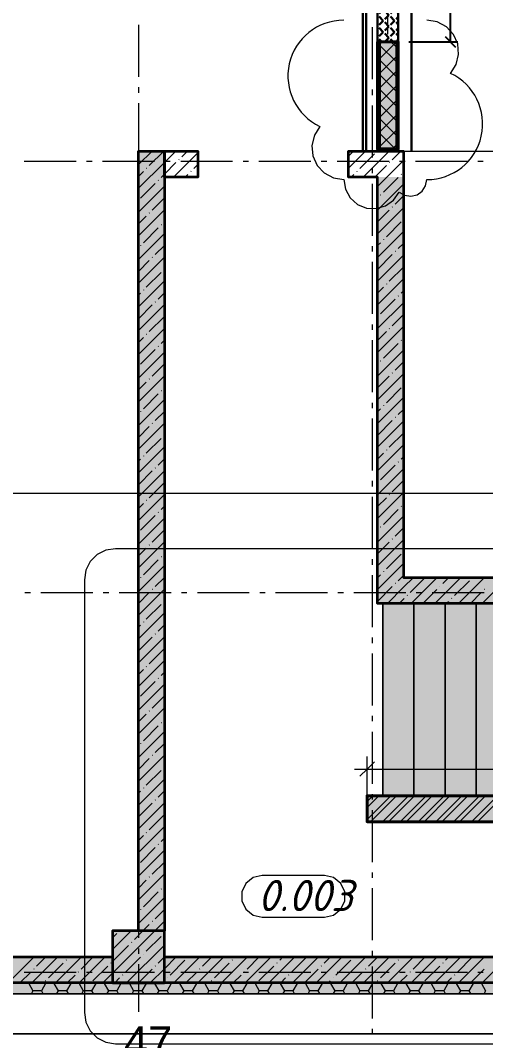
# Model space of a CAD drawing. Header units: millimetres. Extents: x -81576 to 1046824, y -248937 to 691537.
# Drawn here: x 165400 to 169876, y 651386 to 661197 of the extents above; entities that cross this region are included whole.
import ezdxf

# ---------------------------------------------------------------- set-up
doc = ezdxf.new("R2010")
doc.units = ezdxf.units.MM
for name, color, linetype, lineweight in [('0)', 6, 'Continuous', 30), ('0) расчет', 172, 'Continuous', 30), ('0) факт', 80, 'Continuous', 30), ('0.1) дверной проем', 5, 'Continuous', 30), ('0.2) Шпаклевка подвала и баз и фин', 5, 'Continuous', 30)]:
    doc.layers.add(name, color=color, linetype=linetype, lineweight=lineweight)
doc.layers.add('PDF _Геометрия', color=7, linetype='Continuous', true_color=0x1d1d1d)
doc.layers.add('PDF _Сплошная заливка', color=7, linetype='Continuous', true_color=0xffffff)
doc.layers.add('PDF _Текст', color=7, linetype='Continuous')
doc.styles.add('PDF ArialMT', font='arial.ttf')
doc.styles.add('PDF ISOCPEUR Italic', font='isocpeui.ttf')
doc.styles.add('СПДС', font='isocpeur.ttf', dxfattribs={"width": 0.9})
doc.dimstyles.new('Размера А3', dxfattribs={"dimtxt": 200, "dimasz": 100, "dimexe": 70, "dimexo": 100, "dimgap": 20, "dimtad": 1, "dimdec": 0, "dimrnd": 10, "dimzin": 0, "dimdsep": 46, "dimtxsty": 'СПДС', "dimblk": 'ARROWHEAD_6', "dimcen": 1, "dimclrd": 256, "dimclre": 256, "dimclrt": 256, "dimazin": 0, "dimtfac": 1, "dimtdec": 0, "dimtmove": 2, "dimatfit": 3, "dimfxl": 1, "dimtolj": 1, "dimtzin": 0, "dimarcsym": 0})

# ---------------------------------------------------------------- blocks, each defined once
blk = doc.blocks.new('ARROWHEAD_6')
at = {"color": 0, "linetype": 'Continuous'}
for p, q in [((0, 0), (-1, 0)), ((-0.5, -0.5), (0.5, 0.5))]:
    blk.add_line(p, q, dxfattribs=at)
blk = doc.blocks.new('*D2397')
at = {"lineweight": -2, "transparency": 16777216}
for p, q in [((169136, 662141.1), (169607.7, 662141.1)), ((169537.7, 661091.1), (169537.7, 662041.1)), ((169136, 660991.1), (169607.7, 660991.1))]:
    blk.add_line(p, q, dxfattribs=at)
at = {"layer": 'Defpoints', "color": 0, "transparency": 16777216}
for p in [(169036, 662141.1), (169537.7, 662141.1), (169036, 660991.1)]:
    blk.add_point(p, dxfattribs=at)
at = {"lineweight": -2, "transparency": 16777216, "xscale": 100, "yscale": 100, "zscale": 100}
for p, rotation in [((169537.7, 662141.1), 90), ((169537.7, 660991.1), 270)]:
    blk.add_blockref('ARROWHEAD_6', p, dxfattribs=dict(at, rotation=rotation))
at = {"transparency": 16777216, "insert": (169417.7, 661566.1), "char_height": 200, "attachment_point": 5, "rotation": 90, "style": 'СПДС'}
blk.add_mtext('\\A1;1150', dxfattribs=at)

msp = doc.modelspace()

# ---------------------------------------------------------------- hatches: boundary and pattern name
at = {"layer": '0)', "transparency": 33554559}
for points in [[(168861, 659961.1), (168861, 660991.1), (168848.5, 660991.1), (168848.5, 659961.1)], [(169011, 659961.1), (169011, 660991.1), (168861, 660991.1), (168861, 659961.1)]]:
    msp.add_hatch(color=256, dxfattribs=at).paths.add_polyline_path(points)
at = {"layer": '0.1) дверной проем', "transparency": 33554687}
h = msp.add_hatch(dxfattribs=at)
h.set_pattern_fill('ANGLE', color=256, scale=11, angle=135)
h.set_pattern_definition([(135, (842427.13, 557803.13), (-54.3305495, -54.3305495), [55.88, -20.955]), (225, (842427.13, 557803.13), (54.3305495, -54.3305495), [55.88, -20.955])])
h.paths.add_polyline_path([(168836, 660991.1), (168836, 662141.1), (169036, 662141.1), (169036, 660991.1)])
at = {"layer": 'PDF _Сплошная заливка', "true_color": 0x636466, "transparency": 33554559}
for points in [[(166786, 652441.1), (166786, 659941.1), (166536, 659941.1), (166536, 652441.1)], [(169086, 655591.1), (169086, 659691.1), (168836, 659691.1), (168836, 655591.1)], [(174536, 655591.1), (174536, 655841.1), (169086, 655841.1), (169086, 655591.1)], [(168886, 653741.1), (169186, 653741.1), (169186, 655591.1), (168886, 655591.1)], [(169186, 653741.1), (169486, 653741.1), (169486, 655591.1), (169186, 655591.1)], [(169486, 653741.1), (169786, 653741.1), (169786, 655591.1), (169486, 655591.1)], [(170086, 653741.1), (170086, 655591.1), (169786, 655591.1), (169786, 653741.1)], [(172786, 653491.1), (172786, 653741.1), (168736, 653741.1), (168736, 653491.1)], [(166286, 651941.1), (166786, 651941.1), (166786, 652441.1), (166286, 652441.1)], [(166286, 651941.1), (166286, 652191.1), (163586, 652191.1), (163586, 651941.1)], [(174286, 651941.1), (174286, 652191.1), (166786, 652191.1), (166786, 651941.1)], [(162404, 651839.1), (174334, 651839.1), (174334, 651939.1), (162404, 651939.1)], [(162404, 651831.1), (174234, 651831.1), (174234, 651839.1), (162404, 651839.1)]]:
    msp.add_hatch(color=251, dxfattribs=at).paths.add_polyline_path(points)

# ---------------------------------------------------------------- linework, layer by layer
at = {"layer": '0)', "lineweight": 40}
msp.add_lwpolyline([(168836, 660991.1), (169036, 660991.1), (169036, 659961.1), (168836, 659961.1)], close=True, dxfattribs=at)
at = {"layer": '0)', "lineweight": 9}
for points in [[(168848.5, 660991.1), (168848.5, 659961.1)], [(168875.4, 660991.1), (168861, 660976.7)], [(168861, 660991.1), (168861, 659961.1)], [(168965.3, 660991.1), (169011, 660945.4)], [(169011, 660991.1), (169011, 659961.1)], [(169023.5, 660991.1), (169023.5, 659961.1)], [(169011, 660985.3), (168861, 660835.3)], [(168861, 660954), (169011, 660804)], [(169011, 660843.9), (168861, 660693.9)], [(168861, 660812.6), (169011, 660662.6)], [(169011, 660702.5), (168861, 660552.5)], [(169036, 660748.1), (169036, 660741.1)], [(168861, 660671.1), (169011, 660521.1)]]:
    msp.add_lwpolyline(points, dxfattribs=at)
at = {"layer": '0) расчет'}
msp.add_lwpolyline([(168727.5, 663940.8), (168727.5, 659941.1)], dxfattribs=at)
at = {"layer": '0) расчет', "color": 1, "lineweight": 9}
msp.add_lwpolyline([(168511, 661199.4, 0.801088), (168282.4, 660177.2), (168228.7, 660092.5), (168205.2, 659995), (168214.4, 659895.1), (168255.3, 659803.5), (168323.7, 659730), (168412, 659682.5), (168511, 659666.1), (168526.8, 659573.3), (168572.5, 659491), (168642.8, 659428.5), (168729.9, 659392.9), (168823.9, 659388), (168914.2, 659414.6), (168990.5, 659469.6), (169044.4, 659546.8), (169096.7, 659515.6), (169157, 659506.2), (169216.3, 659520), (169266.2, 659555.1), (169299.4, 659606.2), (169311, 659666.1, 0.801087), (169539.6, 660688.3), (169593.4, 660773), (169616.9, 660870.6), (169607.7, 660970.5), (169566.7, 661062.1), (169498.4, 661135.5), (169410, 661183), (169311, 661199.4, 0.801087)], format="xyb", dxfattribs=at)
at = {"layer": '0) факт'}
msp.add_lwpolyline([(168727.5, 663940.8), (168727.5, 659941.1)], dxfattribs=at)
at = {"layer": '0.1) дверной проем'}
msp.add_lwpolyline([(168836, 660991.1), (168836, 662141.1), (169036, 662141.1), (169036, 660991.1)], close=True, dxfattribs=at)
at = {"layer": '0.2) Шпаклевка подвала и баз и фин'}
for points in [[(168695.7, 659941.1), (168695.7, 663940.8)], [(169164.3, 659941.1), (169164.3, 663940.8)]]:
    msp.add_lwpolyline(points, dxfattribs=at)
at = {"layer": 'PDF _Геометрия', "color": 7, "lineweight": 13}
for points in [[(174226, 637747.2), (174226, 639331.1), (171294, 639331.1), (171294, 639091.1), (171294, 638981.1), (170586, 638981.1), (170476, 638981.1), (170476, 639691.1), (170476, 639801.1), (174226, 639801.1), (174226, 651831.1), (162404, 651831.1), (97388, 651831.1), (97278, 651831.1), (97278, 669191.1)], [(97286, 669191.1), (97286, 651839.1), (162404, 651839.1), (174234, 651839.1), (174234, 651831.1), (174234, 639793.1), (174226, 639793.1), (170484, 639793.1), (170484, 638989.1), (171286, 638989.1), (171286, 639339.1), (171449.9, 639339.1), (174234, 639339.1), (174234, 639331.1), (174234, 637747.2)]]:
    msp.add_lwpolyline(points, dxfattribs=at)
at = {"layer": 'PDF _Геометрия', "color": 7, "lineweight": 9}
for points in [[(97386, 669191.1), (97386, 651939.1), (162404, 651939.1), (174336, 651939.1), (174336, 651941.1), (174334, 651941.1), (174334, 651831.1), (174334, 639691.1), (174336, 639691.1), (174336, 639693.1), (174226, 639693.1), (170584, 639693.1), (170584, 639089.1), (171186, 639089.1), (171186, 639439.1), (171449.9, 639439.1), (174336, 639439.1), (174336, 639339.1), (174334, 639339.1)], [(97388, 663940.8), (97388, 651941.1), (162404, 651941.1), (174336, 651941.1), (174336, 651839.1), (174336, 651831.1), (174336, 639691.1), (174234, 639691.1), (174234, 639693.1)], [(168936, 661066.1), (168936, 662066.1)], [(166536, 661154.9), (166536, 660654.9)], [(168786, 661132.8), (168786, 660632.8)], [(166536, 660554.9), (166536, 660502)], [(168786, 660532.8), (168786, 660479.9)], [(166536, 660402), (166536, 659902)], [(168786, 660379.9), (168786, 659879.9)], [(169086, 659941.1), (169987.9, 659941.1), (170107.9, 659941.1)], [(165936.6, 659841.1), (165436.6, 659841.1)], [(166089.5, 659841.1), (166036.6, 659841.1)], [(166689.5, 659841.1), (166189.5, 659841.1)], [(166842.4, 659841.1), (166789.5, 659841.1)], [(167442.4, 659841.1), (166942.4, 659841.1)], [(167595.3, 659841.1), (167542.4, 659841.1)], [(168195.3, 659841.1), (167695.3, 659841.1)], [(168348.3, 659841.1), (168295.3, 659841.1)], [(168948.3, 659841.1), (168448.3, 659841.1)], [(169101.2, 659841.1), (169048.3, 659841.1)], [(169701.2, 659841.1), (169201.2, 659841.1)], [(169854.1, 659841.1), (169801.2, 659841.1)], [(166536, 659802), (166536, 659749)], [(168786, 659779.9), (168786, 659726.9)], [(166536, 659649), (166536, 659149)], [(168786, 659626.9), (168786, 659126.9)], [(166536, 659049), (166536, 658996.1)], [(168786, 659026.9), (168786, 658974)], [(166536, 658896.1), (166536, 658396.1)], [(168786, 658874), (168786, 658374)], [(166536, 658296.1), (166536, 658243.2)], [(168786, 658274), (168786, 658221.1)], [(166536, 658143.2), (166536, 657643.2)], [(168786, 658121.1), (168786, 657621.1)], [(166536, 657543.2), (166536, 657490.3)], [(168786, 657521.1), (168786, 657468.2)], [(166536, 657390.3), (166536, 656890.3)], [(168786, 657368.2), (168786, 656868.2)], [(166536, 656790.3), (166536, 656737.4)], [(168786, 656768.2), (168786, 656715.3)], [(166536, 656637.4), (166536, 656137.4)], [(168786, 656615.3), (168786, 656115.3)], [(166536, 656037.4), (166536, 655984.5)], [(168786, 656015.3), (168786, 655962.4)], [(166536, 655884.5), (166536, 655384.5)], [(168786, 655862.4), (168786, 655362.4)], [(165497.2, 655691.1), (165444.2, 655691.1)], [(166097.2, 655691.1), (165597.2, 655691.1)], [(166250.1, 655691.1), (166197.2, 655691.1)], [(166850.1, 655691.1), (166350.1, 655691.1)], [(167003, 655691.1), (166950.1, 655691.1)], [(167603, 655691.1), (167103, 655691.1)], [(167755.9, 655691.1), (167703, 655691.1)], [(168355.9, 655691.1), (167855.9, 655691.1)], [(168508.8, 655691.1), (168455.9, 655691.1)], [(169108.8, 655691.1), (168608.8, 655691.1)], [(169261.7, 655691.1), (169208.8, 655691.1)], [(169861.7, 655691.1), (169361.7, 655691.1)], [(168886, 653741.1), (168886, 655591.1), (168886, 653741.1), (169186, 653741.1), (169486, 653741.1), (169786, 653741.1), (170086, 653741.1), (170386, 653741.1), (170686, 653741.1), (170986, 653741.1), (171117.4, 653741.1), (170738.9, 654552.8), (170544.4, 654600.1), (170827.6, 654732.1), (170633.2, 654779.4), (170254.7, 655591.1), (170086, 655591.1), (169786, 655591.1), (169486, 655591.1), (169186, 655591.1), (169086, 655591.1)], [(166536, 655284.5), (166536, 655231.5)], [(168786, 655262.4), (168786, 655209.4)], [(166536, 655131.5), (166536, 654631.5)], [(168786, 655109.4), (168786, 654609.4)], [(166536, 654531.5), (166536, 654478.6)], [(168786, 654509.4), (168786, 654456.5)], [(166536, 654378.6), (166536, 653878.6)], [(168786, 654356.5), (168786, 653856.5)], [(168806, 654067.9), (168736, 653997.9), (168666, 653927.9)], [(168736, 653741.1), (168736, 653997.9), (168736, 654117.9)], [(168616, 653997.9), (172786, 653997.9), (174406, 653997.9)], [(166536, 653778.6), (166536, 653725.7)], [(168786, 653756.5), (168786, 653703.6)], [(166536, 653625.7), (166536, 653125.7)], [(168786, 653603.6), (168786, 653103.6)], [(166536, 653025.7), (166536, 652972.8)], [(168786, 653003.6), (168786, 652950.7)], [(166536, 652872.8), (166536, 652372.8)], [(168786, 652850.7), (168786, 652350.7)], [(166536, 652272.8), (166536, 652219.9)], [(168786, 652250.7), (168786, 652197.8)], [(166536, 652119.9), (166536, 651664.1)], [(168786, 652097.8), (168786, 651597.8)], [(165936.6, 652041.1), (165436.6, 652041.1)], [(166089.5, 652041.1), (166036.6, 652041.1)], [(166689.5, 652041.1), (166189.5, 652041.1)], [(166842.4, 652041.1), (166789.5, 652041.1)], [(167442.4, 652041.1), (166942.4, 652041.1)], [(167595.3, 652041.1), (167542.4, 652041.1)], [(168195.3, 652041.1), (167695.3, 652041.1)], [(168348.3, 652041.1), (168295.3, 652041.1)], [(168948.3, 652041.1), (168448.3, 652041.1)], [(169101.2, 652041.1), (169048.3, 652041.1)], [(169701.2, 652041.1), (169201.2, 652041.1)], [(169854.1, 652041.1), (169801.2, 652041.1)], [(168786, 651497.8), (168786, 651444.9)]]:
    msp.add_lwpolyline(points, dxfattribs=at)
at = {"layer": 'PDF _Геометрия', "color": 7, "lineweight": 35}
for points in [[(166786, 652191.1), (174286, 652191.1), (174286, 655591.1), (169086, 655591.1), (168836, 655591.1), (168836, 659691.1), (168556, 659691.1), (168556, 659941.1), (169086, 659941.1), (169086, 659691.1), (169086, 655841.1), (174286, 655841.1), (174286, 660811.1), (174536, 660811.1), (174536, 655841.1), (174536, 655591.1), (174536, 651941.1), (174286, 651941.1), (166786, 651941.1), (166786, 652441.1), (166286, 652441.1), (166286, 651941.1), (166786, 651941.1), (162661, 651941.1)], [(163586, 652191.1), (166286, 652191.1)]]:
    msp.add_lwpolyline(points, dxfattribs=at)
at = {"layer": 'PDF _Геометрия', "lineweight": 9}
for points in [[(169011, 660561.1), (168861, 660411.1)], [(168861, 660529.7), (169011, 660379.7)], [(169011, 660419.6), (168861, 660269.6)], [(168861, 660388.3), (169011, 660238.3)], [(169011, 660278.2), (168861, 660128.2)], [(168861, 660246.9), (169011, 660096.9)], [(169011, 660136.8), (168861, 659986.8)], [(168861, 660105.5), (169005.4, 659961.1)], [(166666.6, 659941.1), (166536, 659810.5)], [(166894.7, 659941.1), (166786, 659832.4), (166536, 659582.4)], [(166552.6, 659941.1), (166536, 659924.5)], [(166780.7, 659941.1), (166640.4, 659800.8)], [(167106, 659924.3), (166872.8, 659691.1)], [(167008.8, 659941.1), (166954, 659886.3)], [(168719.5, 659941.1), (168556, 659777.6)], [(168605.5, 659941.1), (168556, 659891.6)], [(168807.3, 659914.8), (168664.7, 659772.3)], [(168947.6, 659941.1), (168697.6, 659691.1)], [(168861, 659964), (168863.9, 659961.1)], [(169011, 659995.4), (168976.8, 659961.1)], [(169061.7, 659941.1), (168978.4, 659857.8)], [(166897, 659829.3), (166786, 659718.3), (166754.4, 659686.7)], [(166927.9, 659860.2), (166925.5, 659857.8)], [(167106, 659810.2), (167068.1, 659772.3)], [(169086, 659851.4), (168925.7, 659691.1), (168836, 659601.4)], [(168952.2, 659831.7), (168949.9, 659829.3)], [(166583.3, 659743.8), (166536, 659696.4)], [(166614.2, 659774.6), (166611.9, 659772.3)], [(167011, 659715.3), (166986.9, 659691.1)], [(167041.9, 659746.1), (167039.5, 659743.8)], [(168607.7, 659715.3), (168583.6, 659691.1)], [(168638.6, 659746.1), (168636.2, 659743.8)], [(168921.4, 659800.8), (168811.7, 659691.1)], [(169066.3, 659717.6), (169063.9, 659715.3)], [(166697.4, 659629.7), (166554.8, 659487.2)], [(166728.3, 659660.6), (166725.9, 659658.2)], [(167106, 659696.2), (167100.9, 659691.1)], [(169086, 659623.3), (168836, 659373.3)], [(169035.4, 659686.7), (168892.8, 659544.2)], [(166786, 659604.3), (166536, 659354.3)], [(168866.7, 659518), (168864.3, 659515.7)], [(166786, 659490.2), (166668.9, 659373.1)], [(169086, 659509.3), (169006.9, 659430.1)], [(166786, 659376.2), (166536, 659126.2)], [(166642.7, 659347), (166640.4, 659344.6)], [(169086, 659395.2), (168836, 659145.2)], [(168949.9, 659373.1), (168836, 659259.3)], [(168980.8, 659404), (168978.4, 659401.6)], [(166611.9, 659316.1), (166536, 659240.2)], [(166756.8, 659232.9), (166754.4, 659230.5)], [(166786, 659262.1), (166782.9, 659259.1)], [(169063.9, 659259.1), (168921.4, 659116.5)], [(166786, 659148.1), (166536, 658898.1)], [(166725.9, 659202), (166583.3, 659059.5)], [(169086, 659167.1), (168836, 658917.1)], [(166557.2, 659033.3), (166554.8, 659031)], [(166786, 659034), (166697.4, 658945.4)], [(168864.3, 659059.5), (168836, 659031.2)], [(168895.2, 659090.3), (168892.8, 659088)], [(169086, 659053.1), (169035.4, 659002.4)], [(168978.4, 658945.4), (168836, 658803.1)], [(169086, 658939), (168836, 658689)], [(169009.3, 658976.3), (169006.9, 658973.9)], [(166786, 658920), (166536, 658670)], [(166640.4, 658888.4), (166536, 658784)], [(166671.3, 658919.3), (166668.9, 658916.9)], [(166754.4, 658774.3), (166611.9, 658631.8)], [(166785.3, 658805.2), (166782.9, 658802.9)], [(169086, 658825), (168949.9, 658688.8)], [(166786, 658691.9), (166536, 658441.9)], [(169086, 658710.9), (168836, 658460.9)], [(168923.7, 658662.7), (168921.4, 658660.3)], [(166554.8, 658574.8), (166536, 658555.9)], [(166585.7, 658605.6), (166583.3, 658603.3)], [(166786, 658577.8), (166725.9, 658517.7)], [(168892.8, 658631.8), (168836, 658575)], [(169037.8, 658548.6), (169035.4, 658546.2)], [(169086, 658596.9), (169063.9, 658574.8)], [(166786, 658463.8), (166536, 658213.8)], [(166668.9, 658460.7), (166536, 658327.8)], [(166699.8, 658491.6), (166697.4, 658489.2)], [(169086, 658482.8), (168836, 658232.8)], [(169006.9, 658517.7), (168864.3, 658375.2)], [(166782.9, 658346.7), (166640.4, 658204.1)], [(168838.2, 658349), (168836, 658346.9)], [(169086, 658368.8), (168978.4, 658261.1)], [(169086, 658254.7), (168836, 658004.7)], [(166786, 658235.7), (166536, 657985.7)], [(166583.3, 658147.1), (166536, 658099.7)], [(166614.2, 658178), (166611.9, 658175.6)], [(168921.4, 658204.1), (168836, 658118.8)], [(168952.2, 658235), (168949.9, 658232.6)], [(166728.3, 658063.9), (166725.9, 658061.5)], [(166786, 658121.6), (166754.4, 658090)], [(169035.4, 658090), (168892.8, 657947.5)], [(169066.3, 658120.9), (169063.9, 658118.6)], [(166786, 658007.6), (166536, 657757.6)], [(166697.4, 658033), (166554.8, 657890.5)], [(169086, 658026.6), (168836, 657776.6)], [(166786, 657893.5), (166668.9, 657776.4)], [(168866.7, 657921.3), (168864.3, 657919)], [(169086, 657912.6), (169006.9, 657833.4)], [(166786, 657779.5), (166536, 657529.5)], [(166642.7, 657750.3), (166640.4, 657747.9)], [(169086, 657798.5), (168836, 657548.5)], [(168949.9, 657776.4), (168836, 657662.6)], [(168980.8, 657807.3), (168978.4, 657804.9)], [(166611.9, 657719.4), (166536, 657643.5)], [(166786, 657665.5), (166782.9, 657662.4)], [(169063.9, 657662.4), (168921.4, 657519.8)], [(166725.9, 657605.3), (166583.3, 657462.8)], [(166756.8, 657636.2), (166754.4, 657633.9)], [(169086, 657570.4), (168836, 657320.4)], [(166786, 657551.4), (166536, 657301.4)], [(168864.3, 657462.8), (168836, 657434.5)], [(168895.2, 657493.7), (168892.8, 657491.3)], [(169086, 657456.4), (169035.4, 657405.8)], [(166557.2, 657436.6), (166554.8, 657434.3)], [(166786, 657437.4), (166697.4, 657348.7)], [(169009.3, 657379.6), (169006.9, 657377.2)], [(166786, 657323.3), (166536, 657073.3)], [(166640.4, 657291.7), (166536, 657187.4)], [(166671.3, 657322.6), (166668.9, 657320.2)], [(168978.4, 657348.7), (168836, 657206.4)], [(169086, 657342.3), (168836, 657092.3)], [(166754.4, 657177.7), (166611.9, 657035.1)], [(166785.3, 657208.5), (166782.9, 657206.2)], [(169086, 657228.3), (168949.9, 657092.1)], [(166786, 657095.2), (166536, 656845.2)], [(169086, 657114.2), (168836, 656864.2)], [(168923.7, 657066), (168921.4, 657063.6)], [(166554.8, 656978.1), (166536, 656959.3)], [(166585.7, 657008.9), (166583.3, 657006.6)], [(166786, 656981.2), (166725.9, 656921)], [(168892.8, 657035.1), (168836, 656978.3)], [(169086, 657000.2), (169063.9, 656978.1)], [(166786, 656867.1), (166536, 656617.1)], [(166699.8, 656894.9), (166697.4, 656892.5)], [(169086, 656886.1), (168836, 656636.1)], [(169006.9, 656921), (168864.3, 656778.5)], [(169037.8, 656951.9), (169035.4, 656949.6)], [(166668.9, 656864), (166536, 656731.2)], [(169086, 656772.1), (168978.4, 656664.4)], [(166782.9, 656750), (166640.4, 656607.4)], [(168838.2, 656752.3), (168836, 656750.2)], [(166786, 656639), (166536, 656389)], [(166614.2, 656581.3), (166611.9, 656578.9)], [(169086, 656658), (168836, 656408)], [(168921.4, 656607.4), (168836, 656522.1)], [(168952.2, 656638.3), (168949.9, 656635.9)], [(166583.3, 656550.4), (166536, 656503.1)], [(166786, 656525), (166754.4, 656493.4)], [(169035.4, 656493.4), (168892.8, 656350.8)], [(169066.3, 656524.2), (169063.9, 656521.9)], [(166786, 656410.9), (166536, 656160.9)], [(166697.4, 656436.3), (166554.8, 656293.8)], [(166728.3, 656467.2), (166725.9, 656464.8)], [(169086, 656429.9), (168836, 656179.9)], [(166786, 656296.9), (166668.9, 656179.7)], [(168866.7, 656324.7), (168864.3, 656322.3)], [(169086, 656315.9), (169006.9, 656236.7)], [(166786, 656182.8), (166536, 655932.8)], [(169086, 656201.8), (168836, 655951.8)], [(168949.9, 656179.7), (168836, 656065.9)], [(168980.8, 656210.6), (168978.4, 656208.2)], [(166611.9, 656122.7), (166536, 656046.9)], [(166642.7, 656153.6), (166640.4, 656151.2)], [(166725.9, 656008.6), (166583.3, 655866.1)], [(166756.8, 656039.5), (166754.4, 656037.2)], [(166786, 656068.8), (166782.9, 656065.7)], [(169063.9, 656065.7), (168921.4, 655923.1)], [(166786, 655954.7), (166536, 655704.7)], [(169086, 655973.7), (168836, 655723.7)], [(168895.2, 655897), (168892.8, 655894.6)], [(166557.2, 655839.9), (166554.8, 655837.6)], [(166786, 655840.7), (166697.4, 655752)], [(168864.3, 655866.1), (168836, 655837.8)], [(169181.5, 655841.1), (169086, 655745.6), (168931.5, 655591.1)], [(169086, 655859.7), (169035.4, 655809.1)], [(169292, 655837.6), (169149.5, 655695)], [(169409.6, 655841.1), (169159.6, 655591.1)], [(169637.7, 655841.1), (169387.7, 655591.1)], [(169523.6, 655841.1), (169463.1, 655780.5)], [(169719.7, 655809.1), (169577.1, 655666.5)], [(169865.8, 655841.1), (169615.8, 655591.1)], [(169750.6, 655839.9), (169748.2, 655837.6)], [(170093.9, 655841.1), (169843.9, 655591.1)], [(166786, 655726.6), (166536, 655476.6)], [(166640.4, 655695), (166536, 655590.7)], [(166671.3, 655725.9), (166668.9, 655723.5)], [(168978.4, 655752), (168836, 655609.7)], [(169009.3, 655782.9), (169006.9, 655780.5)], [(169406.1, 655723.5), (169273.6, 655591.1)], [(169436.9, 655754.4), (169434.6, 655752)], [(169833.8, 655695), (169729.8, 655591.1)], [(169864.6, 655725.9), (169862.3, 655723.5)], [(166785.3, 655611.8), (166782.9, 655609.5)], [(169092.4, 655638), (169086, 655631.6), (169045.5, 655591.1)], [(169123.3, 655668.9), (169120.9, 655666.5)], [(169520.1, 655609.5), (169501.7, 655591.1)], [(169551, 655640.4), (169548.6, 655638)], [(166786, 655498.5), (166536, 655248.5)], [(166754.4, 655581), (166611.9, 655438.4)], [(166585.7, 655412.3), (166583.3, 655409.9)], [(166554.8, 655381.4), (166536, 655362.6)], [(166699.8, 655298.2), (166697.4, 655295.8)], [(166786, 655384.5), (166725.9, 655324.4)], [(166786, 655270.4), (166536, 655020.4)], [(166668.9, 655267.3), (166536, 655134.5)], [(166782.9, 655153.3), (166640.4, 655010.7)], [(166786, 655042.3), (166536, 654792.3)], [(166583.3, 654953.7), (166536, 654906.4)], [(166614.2, 654984.6), (166611.9, 654982.2)], [(166786, 654928.3), (166754.4, 654896.7)], [(166786, 654814.2), (166536, 654564.2)], [(166697.4, 654839.6), (166554.8, 654697.1)], [(166728.3, 654870.5), (166725.9, 654868.2)], [(166786, 654700.2), (166668.9, 654583)], [(166786, 654586.1), (166536, 654336.1)], [(166611.9, 654526), (166536, 654450.2)], [(166642.7, 654556.9), (166640.4, 654554.5)], [(166756.8, 654442.8), (166754.4, 654440.5)], [(166786, 654472.1), (166782.9, 654469)], [(166786, 654358), (166536, 654108)], [(166725.9, 654412), (166583.3, 654269.4)], [(166557.2, 654243.3), (166554.8, 654240.9)], [(166786, 654244), (166697.4, 654155.3)], [(166786, 654129.9), (166536, 653879.9)], [(166671.3, 654129.2), (166668.9, 654126.8)], [(166640.4, 654098.3), (166536, 653994)], [(166754.4, 653984.3), (166611.9, 653841.7)], [(166785.3, 654015.2), (166782.9, 654012.8)], [(166786, 653901.8), (166536, 653651.8)], [(166554.8, 653784.7), (166536, 653765.9)], [(166585.7, 653815.6), (166583.3, 653813.2)], [(166786, 653787.8), (166725.9, 653727.7)], [(166786, 653673.7), (166536, 653423.7)], [(166668.9, 653670.6), (166536, 653537.8)], [(166699.8, 653701.5), (166697.4, 653699.1)], [(166782.9, 653556.6), (166640.4, 653414)], [(166786, 653445.6), (166536, 653195.6)], [(166583.3, 653357), (166536, 653309.7)], [(166614.2, 653387.9), (166611.9, 653385.5)], [(166697.4, 653243), (166554.8, 653100.4)], [(166728.3, 653273.8), (166725.9, 653271.5)], [(166786, 653331.6), (166754.4, 653300)], [(166786, 653217.5), (166536, 652967.5)], [(166786, 653103.5), (166668.9, 652986.3)], [(166786, 652989.4), (166536, 652739.4)], [(166642.7, 652960.2), (166640.4, 652957.8)], [(166611.9, 652929.3), (166536, 652853.5)], [(166756.8, 652846.1), (166754.4, 652843.8)], [(166786, 652875.4), (166782.9, 652872.3)], [(166786, 652761.3), (166536, 652511.3)], [(166725.9, 652815.3), (166583.3, 652672.7)], [(166786, 652647.3), (166697.4, 652558.7)], [(166557.2, 652646.6), (166554.8, 652644.2)], [(166786, 652533.2), (166693.9, 652441.1), (166286, 652033.2), (166193.9, 651941.1)], [(166640.4, 652501.6), (166579.8, 652441.1), (166497.8, 652359.1)], [(166671.3, 652532.5), (166668.9, 652530.1)], [(166465.8, 652441.1), (166286, 652261.3)], [(166326.7, 652416.1), (166286, 652375.4)], [(166754.4, 652387.6), (166611.9, 652245)], [(166785.3, 652418.5), (166782.9, 652416.1)], [(166440.8, 652302), (166298.2, 652159.5)], [(166786, 652305.1), (166422, 651941.1)], [(166471.7, 652332.9), (166469.3, 652330.6)], [(165531.5, 652191.1), (165281.5, 651941.1)], [(165416.7, 652190.4), (165414.3, 652188)], [(165759.6, 652191.1), (165509.6, 651941.1)], [(165645.5, 652191.1), (165556.9, 652102.5)], [(165987.7, 652191.1), (165737.7, 651941.1)], [(165844.4, 652161.9), (165842, 652159.5)], [(165873.6, 652191.1), (165870.5, 652188)], [(166215.8, 652191.1), (165965.8, 651941.1)], [(166101.7, 652191.1), (165984.6, 652073.9)], [(166554.8, 652188), (166412.3, 652045.4)], [(166585.7, 652218.9), (166583.3, 652216.5)], [(166900.1, 652191.1), (166786, 652077), (166650.1, 651941.1)], [(166786, 652191.1), (166725.9, 652131)], [(166982.5, 652159.5), (166840, 652016.9)], [(167128.2, 652191.1), (166878.2, 651941.1)], [(167013.4, 652190.4), (167011, 652188)], [(167356.3, 652191.1), (167106.3, 651941.1)], [(167242.2, 652191.1), (167153.6, 652102.5)], [(167584.4, 652191.1), (167334.4, 651941.1)], [(167441.1, 652161.9), (167438.7, 652159.5)], [(167470.3, 652191.1), (167467.2, 652188)], [(167812.5, 652191.1), (167562.5, 651941.1)], [(167698.4, 652191.1), (167581.3, 652073.9)], [(168040.6, 652191.1), (167790.6, 651941.1)], [(167926.5, 652191.1), (167894.9, 652159.5)], [(168151.5, 652188), (168009, 652045.4)], [(168268.7, 652191.1), (168018.7, 651941.1)], [(168496.8, 652191.1), (168246.8, 651941.1)], [(168382.7, 652191.1), (168322.6, 652131)], [(168579.2, 652159.5), (168436.6, 652016.9)], [(168724.9, 652191.1), (168474.9, 651941.1)], [(168610.1, 652190.4), (168607.7, 652188)], [(168953, 652191.1), (168703, 651941.1)], [(168838.9, 652191.1), (168750.3, 652102.5)], [(169181.1, 652191.1), (168931.1, 651941.1)], [(169037.8, 652161.9), (169035.4, 652159.5)], [(169067, 652191.1), (169063.9, 652188)], [(169409.2, 652191.1), (169159.2, 651941.1)], [(169295.1, 652191.1), (169178, 652073.9)], [(169637.3, 652191.1), (169387.3, 651941.1)], [(169523.2, 652191.1), (169491.6, 652159.5)], [(169748.2, 652188), (169605.7, 652045.4)], [(169865.4, 652191.1), (169615.4, 651941.1)], [(170093.5, 652191.1), (169843.5, 651941.1)], [(165530.8, 652076.3), (165528.4, 652073.9)], [(165813.5, 652131), (165671, 651988.4)], [(166241.2, 652102.5), (166098.6, 651959.9)], [(166272.1, 652133.3), (166269.7, 652131)], [(166668.9, 652073.9), (166536, 651941.1)], [(166699.8, 652104.8), (166697.4, 652102.5)], [(167127.5, 652076.3), (167125.1, 652073.9)], [(167410.2, 652131), (167267.6, 651988.4)], [(167837.9, 652102.5), (167695.3, 651959.9)], [(167868.8, 652133.3), (167866.4, 652131)], [(168265.6, 652073.9), (168132.7, 651941.1)], [(168296.5, 652104.8), (168294.1, 652102.5)], [(168724.1, 652076.3), (168721.8, 652073.9)], [(169006.9, 652131), (168864.3, 651988.4)], [(169434.6, 652102.5), (169292, 651959.9)], [(169465.5, 652133.3), (169463.1, 652131)], [(169862.3, 652073.9), (169729.4, 651941.1)], [(165499.9, 652045.4), (165395.5, 651941.1)], [(165644.8, 651962.3), (165642.4, 651959.9)], [(165927.6, 652016.9), (165851.7, 651941.1)], [(165958.4, 652047.8), (165956.1, 652045.4)], [(166355.2, 651988.4), (166307.9, 651941.1)], [(166386.1, 652019.3), (166383.8, 652016.9)], [(166813.8, 651990.8), (166811.4, 651988.4)], [(167096.6, 652045.4), (166992.2, 651941.1)], [(167241.5, 651962.3), (167239.1, 651959.9)], [(167524.3, 652016.9), (167448.4, 651941.1)], [(167555.1, 652047.8), (167552.8, 652045.4)], [(167951.9, 651988.4), (167904.6, 651941.1)], [(167982.8, 652019.3), (167980.4, 652016.9)], [(168410.5, 651990.8), (168408.1, 651988.4)], [(168693.3, 652045.4), (168588.9, 651941.1)], [(168838.2, 651962.3), (168835.8, 651959.9)], [(169120.9, 652016.9), (169045.1, 651941.1)], [(169151.8, 652047.8), (169149.5, 652045.4)], [(169548.6, 651988.4), (169501.3, 651941.1)], [(169579.5, 652019.3), (169577.1, 652016.9)], [(165481, 651934.1), (165400.4, 651934.1)], [(165483.9, 651939.1), (165481, 651934.1)], [(165481, 651934.1), (165521.4, 651864.3)], [(165521.4, 651864.3), (165506.8, 651839.1)], [(165602, 651864.3), (165521.4, 651864.3)], [(165642.3, 651934.2), (165602, 651864.3)], [(165602, 651864.3), (165616.5, 651839.1)], [(165639.5, 651939.1), (165642.3, 651934.1)], [(165723, 651934.1), (165642.3, 651934.1)], [(165725.8, 651939.1), (165723, 651934.2)], [(165723, 651934.1), (165763.3, 651864.3)], [(165763.3, 651864.3), (165748.7, 651839.1)], [(165844, 651864.3), (165763.3, 651864.3)], [(165884.3, 651934.2), (165843.9, 651864.3)], [(165843.9, 651864.3), (165858.5, 651839.1)], [(165881.4, 651939.1), (165884.3, 651934.1)], [(165964.9, 651934.1), (165884.3, 651934.1)], [(165967.8, 651939.1), (165964.9, 651934.2)], [(165964.9, 651934.1), (166005.2, 651864.3)], [(166005.2, 651864.3), (165990.7, 651839.1)], [(166085.9, 651864.3), (166005.2, 651864.3)], [(166126.2, 651934.2), (166085.9, 651864.3)], [(166085.9, 651864.3), (166100.4, 651839.1)], [(166123.3, 651939.1), (166126.2, 651934.1)], [(166206.9, 651934.1), (166126.2, 651934.1)], [(166209.7, 651939.1), (166206.8, 651934.2)], [(166206.8, 651934.1), (166247.2, 651864.3)], [(166247.2, 651864.3), (166232.6, 651839.1)], [(166327.8, 651864.3), (166247.2, 651864.3)], [(166368.1, 651934.2), (166327.8, 651864.3)], [(166327.8, 651864.3), (166342.4, 651839.1)], [(166365.3, 651939.1), (166368.1, 651934.1)], [(166448.8, 651934.1), (166368.1, 651934.1)], [(166451.6, 651939.1), (166448.8, 651934.2)], [(166448.8, 651934.1), (166489.1, 651864.3)], [(166489.1, 651864.3), (166474.6, 651839.1)], [(166569.8, 651864.3), (166489.1, 651864.3)], [(166569.7, 651864.3), (166584.3, 651839.1)], [(166610.1, 651934.2), (166569.8, 651864.3)], [(166607.2, 651939.1), (166610.1, 651934.1)], [(166690.7, 651934.1), (166610.1, 651934.1)], [(166693.6, 651939.1), (166690.7, 651934.2)], [(166690.7, 651934.1), (166731, 651864.3)], [(166731, 651864.3), (166716.5, 651839.1)], [(166811.7, 651864.3), (166731, 651864.3)], [(166782.9, 651959.9), (166764.1, 651941.1)], [(166852, 651934.2), (166811.7, 651864.3)], [(166811.7, 651864.3), (166826.2, 651839.1)], [(166849.1, 651939.1), (166852, 651934.1)], [(166932.7, 651934.1), (166852, 651934.1)], [(166932.6, 651934.1), (166973, 651864.3)], [(166935.5, 651939.1), (166932.7, 651934.2)], [(166973, 651864.3), (166958.4, 651839.1)], [(167053.6, 651864.3), (166973, 651864.3)], [(167093.9, 651934.2), (167053.6, 651864.3)], [(167053.6, 651864.3), (167068.2, 651839.1)], [(167091.1, 651939.1), (167093.9, 651934.1)], [(167174.6, 651934.1), (167094, 651934.1)], [(167177.4, 651939.1), (167174.6, 651934.2)], [(167174.6, 651934.1), (167214.9, 651864.3)], [(167214.9, 651864.3), (167200.4, 651839.1)], [(167295.6, 651864.3), (167214.9, 651864.3)], [(167295.5, 651864.3), (167310.1, 651839.1)], [(167335.9, 651934.2), (167295.6, 651864.3)], [(167333, 651939.1), (167335.9, 651934.1)], [(167416.5, 651934.1), (167335.9, 651934.1)], [(167419.4, 651939.1), (167416.5, 651934.2)], [(167416.5, 651934.1), (167456.8, 651864.3)], [(167456.8, 651864.3), (167442.3, 651839.1)], [(167537.5, 651864.3), (167456.9, 651864.3)], [(167577.8, 651934.2), (167537.5, 651864.3)], [(167537.5, 651864.3), (167552, 651839.1)], [(167574.9, 651939.1), (167577.8, 651934.1)], [(167658.5, 651934.1), (167577.8, 651934.1)], [(167658.4, 651934.1), (167698.8, 651864.3)], [(167661.3, 651939.1), (167658.5, 651934.2)], [(167698.8, 651864.3), (167684.2, 651839.1)], [(167779.4, 651864.3), (167698.8, 651864.3)], [(167819.7, 651934.2), (167779.4, 651864.3)], [(167779.4, 651864.3), (167794, 651839.1)], [(167816.9, 651939.1), (167819.7, 651934.1)], [(167900.4, 651934.1), (167819.8, 651934.1)], [(167903.3, 651939.1), (167900.4, 651934.2)], [(167900.4, 651934.1), (167940.7, 651864.3)], [(167940.7, 651864.3), (167926.2, 651839.1)], [(168021.4, 651864.3), (167940.7, 651864.3)], [(168061.7, 651934.2), (168021.4, 651864.3)], [(168021.4, 651864.3), (168035.9, 651839.1)], [(168058.8, 651939.1), (168061.7, 651934.1)], [(168142.3, 651934.1), (168061.7, 651934.1)], [(168145.2, 651939.1), (168142.3, 651934.2)], [(168142.3, 651934.1), (168182.6, 651864.3)], [(168182.7, 651864.3), (168168.1, 651839.1)], [(168263.3, 651864.3), (168182.7, 651864.3)], [(168303.6, 651934.2), (168263.3, 651864.3)], [(168263.3, 651864.3), (168277.8, 651839.1)], [(168300.7, 651939.1), (168303.6, 651934.1)], [(168384.3, 651934.1), (168303.6, 651934.1)], [(168379.6, 651959.9), (168360.8, 651941.1)], [(168387.1, 651939.1), (168384.3, 651934.2)], [(168384.3, 651934.1), (168424.6, 651864.3)], [(168424.6, 651864.3), (168410, 651839.1)], [(168505.2, 651864.3), (168424.6, 651864.3)], [(168545.6, 651934.2), (168505.2, 651864.3)], [(168505.2, 651864.3), (168519.8, 651839.1)], [(168542.7, 651939.1), (168545.5, 651934.1)], [(168626.2, 651934.1), (168545.6, 651934.1)], [(168629.1, 651939.1), (168626.2, 651934.2)], [(168626.2, 651934.1), (168666.5, 651864.3)], [(168666.5, 651864.3), (168652, 651839.1)], [(168747.2, 651864.3), (168666.5, 651864.3)], [(168787.5, 651934.2), (168747.2, 651864.3)], [(168747.2, 651864.3), (168761.7, 651839.1)], [(168784.6, 651939.1), (168787.5, 651934.1)], [(168868.1, 651934.1), (168787.5, 651934.1)], [(168871, 651939.1), (168868.1, 651934.2)], [(168868.1, 651934.1), (168908.4, 651864.3)], [(168908.5, 651864.3), (168893.9, 651839.1)], [(168989.1, 651864.3), (168908.5, 651864.3)], [(169029.4, 651934.2), (168989.1, 651864.3)], [(168989.1, 651864.3), (169003.6, 651839.1)], [(169026.5, 651939.1), (169029.4, 651934.1)], [(169110.1, 651934.1), (169029.4, 651934.1)], [(169112.9, 651939.1), (169110.1, 651934.2)], [(169110.1, 651934.1), (169150.4, 651864.3)], [(169150.4, 651864.3), (169135.8, 651839.1)], [(169231, 651864.3), (169150.4, 651864.3)], [(169271.4, 651934.2), (169231, 651864.3)], [(169231, 651864.3), (169245.6, 651839.1)], [(169268.5, 651939.1), (169271.3, 651934.1)], [(169352, 651934.1), (169271.4, 651934.1)], [(169354.9, 651939.1), (169352, 651934.2)], [(169352, 651934.1), (169392.3, 651864.3)], [(169392.3, 651864.3), (169377.8, 651839.1)], [(169473, 651864.3), (169392.3, 651864.3)], [(169513.3, 651934.2), (169473, 651864.3)], [(169473, 651864.3), (169487.5, 651839.1)], [(169510.4, 651939.1), (169513.3, 651934.1)], [(169593.9, 651934.1), (169513.3, 651934.1)], [(169596.8, 651939.1), (169593.9, 651934.2)], [(169593.9, 651934.1), (169634.3, 651864.3)], [(169634.3, 651864.3), (169619.7, 651839.1)], [(169714.9, 651864.3), (169634.3, 651864.3)], [(169755.2, 651934.2), (169714.9, 651864.3)], [(169714.9, 651864.3), (169729.4, 651839.1)], [(169752.4, 651939.1), (169755.2, 651934.1)], [(169835.9, 651934.1), (169755.2, 651934.1)], [(169838.7, 651939.1), (169835.9, 651934.2)], [(169835.9, 651934.1), (169876.2, 651864.3)], [(169876.2, 651864.3), (169861.6, 651839.1)]]:
    msp.add_lwpolyline(points, dxfattribs=at)
at = {"layer": 'PDF _Геометрия', "color": 7, "lineweight": 35}
for points in [[(166786, 652441.1), (166536, 652441.1), (166536, 659941.1), (166786, 659941.1)], [(166786, 659691.1), (166786, 659941.1), (167106, 659941.1), (167106, 659691.1)]]:
    msp.add_lwpolyline(points, close=True, dxfattribs=at)
at = {"layer": 'PDF _Геометрия', "color": 8, "lineweight": 9, "true_color": 0x808080}
msp.add_lwpolyline([(94160.8, 656649.4), (204084, 656649.4)], dxfattribs=at)
at = {"layer": 'PDF _Геометрия', "color": 7, "lineweight": 9}
for points in [[(175172.1, 655816.8), (175157.5, 655909.5), (175114.8, 655993.1), (175048.5, 656059.5), (174964.8, 656102.1), (174872.1, 656116.8), (166315.6, 656116.8), (166222.9, 656102.1), (166139.3, 656059.5), (166072.9, 655993.1), (166030.3, 655909.5), (166015.6, 655816.8), (166015.6, 651655.2), (166030.3, 651562.5), (166072.9, 651478.9), (166139.3, 651412.5), (166222.9, 651369.9), (166315.6, 651355.2), (174872.1, 651355.2), (174964.8, 651369.9), (175048.5, 651412.5), (175114.8, 651478.9), (175157.5, 651562.5), (175172.1, 651655.2)], [(169186, 655591.1), (169186, 653741.1)], [(169486, 655591.1), (169486, 653741.1)], [(169786, 655591.1), (169786, 653741.1)], [(168327, 652973.5), (167727, 652973.5), (167640.2, 652953.7), (167570.6, 652898.2), (167532, 652818), (167532, 652729), (167570.6, 652648.8), (167640.2, 652593.3), (167727, 652573.5), (168327, 652573.5), (168413.7, 652593.3), (168483.3, 652648.8), (168521.9, 652729), (168521.9, 652818), (168483.3, 652898.2), (168413.7, 652953.7)], [(170086, 637747.2), (170086, 640191.1), (173836, 640191.1), (173836, 651451.1), (131636, 651451.1), (173836, 651451.1), (173836, 640191.1), (170086, 640191.1)]]:
    msp.add_lwpolyline(points, close=True, dxfattribs=at)
at = {"layer": 'PDF _Геометрия', "color": 24, "lineweight": 9, "true_color": 0x8e1d1d}
for points in [[(168792.2, 653741.1), (168736, 653684.9)], [(168963.3, 653741.1), (168736, 653513.8)], [(168849.3, 653741.1), (168736, 653627.9)], [(169020.3, 653741.1), (168770.3, 653491.1)], [(169134.4, 653741.1), (168884.4, 653491.1)], [(169191.4, 653741.1), (168941.4, 653491.1)], [(169305.5, 653741.1), (169055.5, 653491.1)], [(169362.5, 653741.1), (169112.5, 653491.1)], [(169476.5, 653741.1), (169226.5, 653491.1)], [(169533.6, 653741.1), (169283.6, 653491.1)], [(169647.6, 653741.1), (169397.6, 653491.1)], [(169704.6, 653741.1), (169454.6, 653491.1)], [(169818.7, 653741.1), (169568.7, 653491.1)], [(169875.7, 653741.1), (169625.7, 653491.1)], [(169989.8, 653741.1), (169739.8, 653491.1)], [(170046.8, 653741.1), (169796.8, 653491.1)]]:
    msp.add_lwpolyline(points, dxfattribs=at)
at = {"layer": 'PDF _Геометрия', "color": 16, "lineweight": 40, "true_color": 0x800000}
msp.add_lwpolyline([(172786, 653741.1), (172786, 653491.1), (168736, 653491.1), (168736, 653741.1)], close=True, dxfattribs=at)

# ---------------------------------------------------------------- texts
at = {"layer": 'PDF _Текст', "char_height": 300, "attachment_point": 4}
for s, insert, style in [('0.003', (167683.8, 652781.4), 'PDF ISOCPEUR Italic'), ('47', (166395.8, 651373.8), 'PDF ArialMT')]:
    msp.add_mtext(s, dxfattribs=dict(at, insert=insert, style=style))

# ---------------------------------------------------------------- dimensions: what is measured, and where the dimension line sits
dim = msp.add_linear_dim(base=(169537.7, 662141.1), p1=(169036, 660991.1), p2=(169036, 662141.1), angle=90, dimstyle='Размера А3')
dim.commit()
dim.dimension.update_dxf_attribs({"geometry": '*D2397', "text_midpoint": (169417.7, 661566.1)})

doc.saveas('drawing.dxf')
